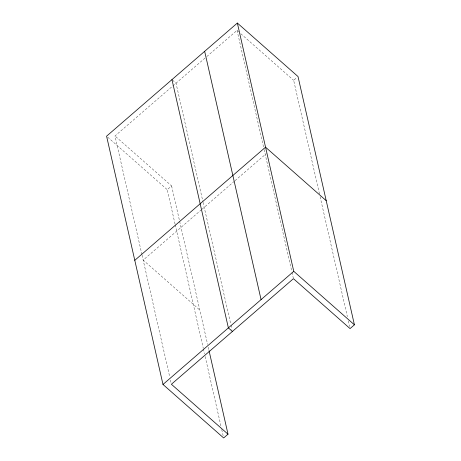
<?xml version="1.0" encoding="UTF-8"?>
<svg xmlns="http://www.w3.org/2000/svg" width="461" height="461" viewBox="0 0 461 461"><rect width="100%" height="100%" fill="white"/><g stroke="black" fill="none" stroke-linecap="round" stroke-linejoin="round"><path stroke-width="0.35" stroke-dasharray="2.31 1.73" d="M141.913 254.507L114.985 135.972L172.23 86.449M172.771 85.982L206.251 57.02M206.793 56.553L237.035 30.386L238.654 31.815M175.047 224.034L167.239 189.667L171.601 185.898L114.985 135.972M319.467 193.931L293.651 80.312L297.04 77.379M201.515 209.657L143.187 260.113L199.803 310.04M202.056 209.19L234.459 181.156M234.995 180.689L266.21 153.692M240.809 33.716L293.651 80.312M172.472 80.058L176.01 83.182L202.938 201.711M107.655 137.124L167.239 189.667M320.101 196.738L347.352 316.667M348.309 320.879L349.582 326.486M237.035 30.386L263.963 148.915M264.124 149.618L291.848 271.656M292.009 272.353L293.282 277.966M203.099 202.414L230.823 324.446M230.984 325.149L231.941 329.356M171.601 185.898L207.611 344.407M208.251 347.208L208.885 350.014M175.209 224.738L203.255 348.176M203.41 348.879L204.528 353.789M205.168 356.595L221.101 426.73M221.735 429.531L223.331 436.55M142.074 255.204L169.798 377.242M170.437 380.048L171.071 382.855"/><path stroke-width="0.69" d="M228.011 434.181L171.394 384.255L293.444 278.669L350.06 328.589L354.417 324.821L298.013 76.538L237.352 23.05L106.583 136.179L162.987 384.462L223.648 437.95L228.011 434.181L209.046 350.717M134.785 260.321L265.553 147.192L326.215 200.679M162.987 384.462L293.761 271.333L237.352 23.05M293.761 271.333L354.417 324.821M232.419 331.459L228.374 327.898L171.965 79.615M204.655 51.332L261.064 299.615"/></g></svg>
